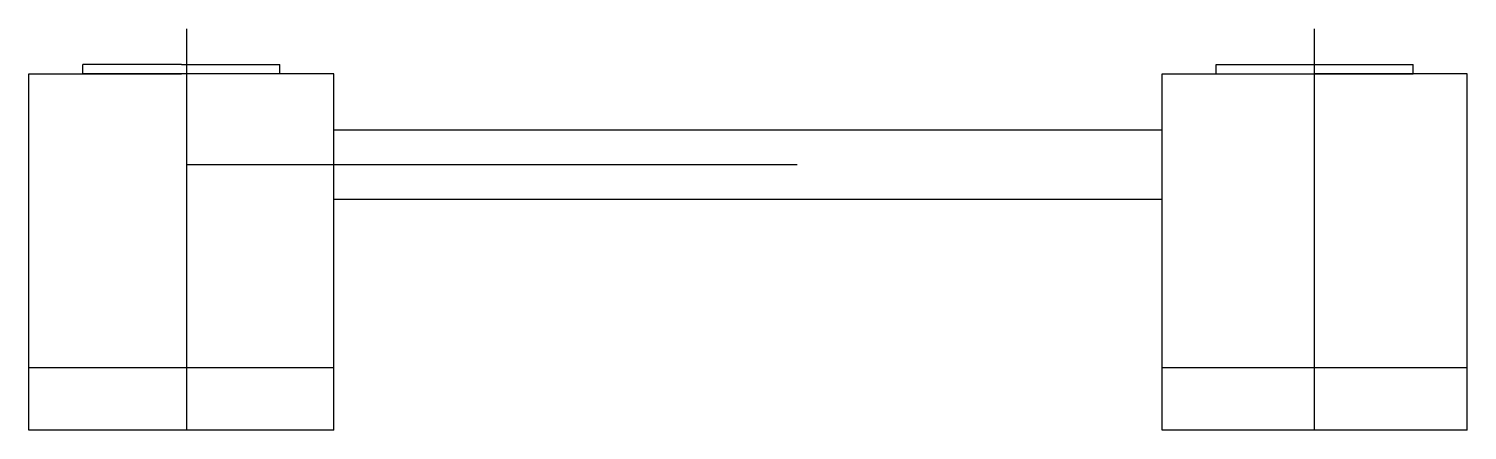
# Model space of a CAD drawing. Extents: x 42.077 to 42.313, y 0.028 to 0.094.
import ezdxf

# ---------------------------------------------------------------- set-up
doc = ezdxf.new("R2010")
doc.units = 0
doc.header["$LTSCALE"] = 0.2
doc.header["$MEASUREMENT"] = 0
doc.linetypes.add('AXES', pattern=[0.54, 0.3, -0.08, 0.08, -0.08])
doc.linetypes.add('CONTINU', pattern=[0])
doc.layers.get('0').update_dxf_attribs({"linetype": 'CONTINUOUS'})
doc.layers.add('DECA_EIXOS', color=5, linetype='AXES')

msp = doc.modelspace()

# ---------------------------------------------------------------- linework, layer by layer
at = {"linetype": 'CONTINU'}
for points in [[(42.08595, 0.08625), (42.08595, 0.08779)], [(42.10207, 0.08779), (42.08595, 0.08779)], [(42.10207, 0.08779), (42.11819, 0.08779)], [(42.11819, 0.08625), (42.11819, 0.08779)], [(42.27165, 0.08779), (42.28777, 0.08779)], [(42.27165, 0.08625), (42.27165, 0.08779)], [(42.28777, 0.08779), (42.30389, 0.08779)], [(42.30389, 0.08625), (42.30389, 0.08779)], [(42.07707, 0.02772), (42.07707, 0.08625)], [(42.07707, 0.08625), (42.09213, 0.08625)], [(42.08002, 0.08625), (42.08328, 0.08625)], [(42.08109, 0.08625), (42.08328, 0.08625)], [(42.10207, 0.08625), (42.08595, 0.08625)], [(42.09213, 0.08625), (42.10207, 0.08625)], [(42.11295, 0.08625), (42.10207, 0.08625)], [(42.11819, 0.08625), (42.10207, 0.08625)], [(42.12146, 0.08625), (42.11295, 0.08625)], [(42.12707, 0.08625), (42.12146, 0.08625)], [(42.12604, 0.08625), (42.12146, 0.08625)], [(42.12707, 0.02772), (42.12707, 0.08625)], [(42.26277, 0.08625), (42.27784, 0.08625)], [(42.26277, 0.02772), (42.26277, 0.08625)], [(42.26572, 0.08625), (42.26899, 0.08625)], [(42.2668, 0.08625), (42.26899, 0.08625)], [(42.27165, 0.08625), (42.28777, 0.08625)], [(42.27784, 0.08625), (42.28777, 0.08625)], [(42.28777, 0.08625), (42.30389, 0.08625)], [(42.29866, 0.08625), (42.28777, 0.08625)], [(42.30717, 0.08625), (42.29866, 0.08625)], [(42.31175, 0.08625), (42.30717, 0.08625)], [(42.31277, 0.08625), (42.30717, 0.08625)], [(42.31277, 0.02772), (42.31277, 0.08625)], [(42.12707, 0.07706), (42.26277, 0.07706)], [(42.12707, 0.06566), (42.26277, 0.06566)], [(42.12707, 0.03799), (42.07707, 0.03799)], [(42.07707, 0.02772), (42.07707, 0.03799)], [(42.26277, 0.02772), (42.26277, 0.03799)], [(42.31277, 0.03799), (42.26277, 0.03799)], [(42.12707, 0.02772), (42.07707, 0.02772)], [(42.31277, 0.02772), (42.26277, 0.02772)]]:
    msp.add_lwpolyline(points, dxfattribs=at)
at = {"layer": 'DECA_EIXOS'}
for points in [[(42.10297, 0.02772), (42.10297, 0.09364)], [(42.28777, 0.02772), (42.28777, 0.09364)], [(42.10297, 0.07136), (42.28777, 0.07136)]]:
    msp.add_lwpolyline(points, dxfattribs=at)

doc.saveas('drawing.dxf')
